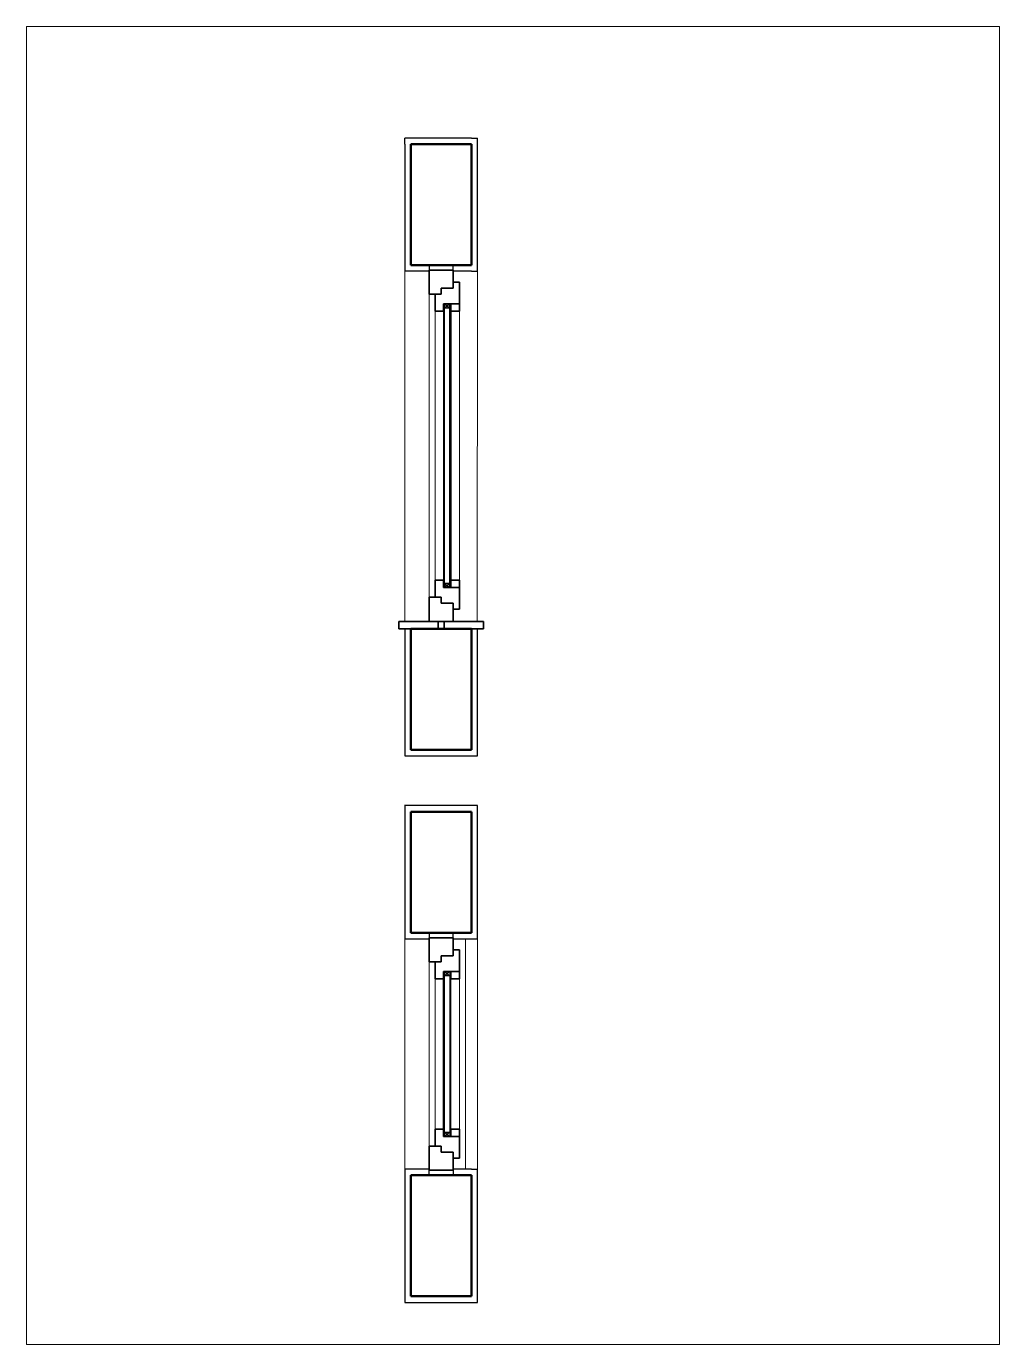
# Paper-space layout 'FERRARA' of a CAD drawing. Header units: inches. Extents: x 3 to 405, y 12 to 556.
import ezdxf

# ---------------------------------------------------------------- set-up
doc = ezdxf.new("R2010")
doc.units = ezdxf.units.IN
doc.header["$MEASUREMENT"] = 0

psp = doc.layouts.new('FERRARA')

# ---------------------------------------------------------------- linework, layer by layer
for p, q in [((161.94, 510.22), (159.44, 510.22)), ((161.94, 457.72), (173.44, 457.72)), ((161.94, 457.72), (174.44, 457.72)), ((173.44, 457.72), (168.44, 457.72)), ((174.44, 457.72), (169.44, 457.72)), ((161.94, 455.22), (159.45, 455.22)), ((186.94, 455.22), (189.42, 455.22)), ((169.44, 445.72), (171.94, 445.72)), ((174.44, 445.72), (171.94, 445.72)), ((175.44, 441.72), (175.84, 441.72)), ((175.84, 441.72), (178.04, 441.72)), ((175.84, 441.72), (178.04, 440.02)), ((178.04, 441.72), (175.84, 440.02)), ((178.04, 441.72), (178.44, 441.72)), ((175.44, 324.72), (175.84, 324.72)), ((175.84, 326.42), (178.04, 324.72)), ((178.04, 326.42), (175.84, 324.72)), ((178.04, 324.72), (178.44, 324.72)), ((174.44, 320.72), (171.94, 320.72)), ((161.94, 307.72), (173.18, 307.72)), ((173.18, 307.72), (175.68, 307.72)), ((189.44, 230.4), (189.45, 234.7)), ((159.44, 182.2), (159.44, 179.74)), ((161.94, 182.2), (174.44, 182.2)), ((174.44, 182.2), (169.44, 182.2)), ((172.94, 182.2), (175.94, 182.2)), ((174.44, 170.2), (171.94, 170.2)), ((175.84, 166.2), (178.04, 166.2)), ((175.84, 166.2), (178.04, 164.5)), ((178.04, 166.2), (175.84, 164.5)), ((171.94, 94.2), (171.94, 101.2)), ((171.94, 101.2), (175.44, 101.2)), ((175.44, 101.2), (175.44, 98.2)), ((175.44, 98.2), (181.94, 98.2)), ((175.73, 98.2), (178.44, 98.2)), ((175.84, 99.9), (178.04, 98.2)), ((178.04, 99.9), (175.84, 98.2)), ((178.44, 101.2), (178.44, 98.2)), ((178.44, 98.2), (181.94, 98.2)), ((181.94, 98.2), (181.94, 101.2)), ((181.94, 98.2), (181.94, 89.2)), ((174.44, 94.2), (171.94, 94.2)), ((181.94, 89.2), (179.44, 89.2)), ((174.44, 82.2), (169.44, 82.2)), ((186.94, 84.7), (189.44, 84.7))]:
    psp.add_line(p, q)
at = {"lineweight": 25}
for p, q in [((159.44, 507.72), (159.44, 510.22)), ((159.44, 507.72), (159.45, 455.22)), ((186.94, 510.22), (161.94, 510.22)), ((186.94, 510.22), (189.44, 510.22)), ((189.42, 455.22), (189.44, 510.22)), ((169.44, 457.72), (169.44, 455.72)), ((179.44, 455.72), (179.44, 457.72)), ((169.44, 455.22), (161.94, 455.22)), ((186.94, 455.22), (179.44, 455.22)), ((175.84, 324.72), (175.84, 441.72)), ((175.84, 440.02), (175.84, 441.72)), ((178.04, 324.72), (178.04, 441.72)), ((178.04, 441.72), (178.04, 440.02)), ((175.44, 438.72), (175.44, 327.72)), ((178.04, 440.02), (175.84, 440.02)), ((178.44, 438.72), (178.44, 324.72)), ((178.04, 326.42), (175.84, 326.42)), ((175.84, 326.42), (175.84, 324.72)), ((175.84, 324.72), (178.04, 324.72)), ((178.04, 324.72), (178.04, 326.42)), ((159.44, 307.72), (159.44, 255.24)), ((189.44, 255.24), (189.44, 307.72)), ((159.44, 255.24), (189.44, 255.22)), ((189.45, 234.7), (159.33, 234.7)), ((159.44, 234.7), (159.44, 182.2)), ((189.44, 179.74), (189.44, 232.2)), ((159.44, 179.74), (169.44, 179.71)), ((169.44, 182.2), (169.44, 180.2)), ((179.44, 180.2), (179.44, 182.2)), ((179.44, 179.73), (189.44, 179.74)), ((175.84, 98.2), (175.84, 166.2)), ((175.84, 164.5), (175.84, 166.2)), ((178.04, 164.5), (175.84, 164.5)), ((178.04, 166.2), (178.04, 98.2)), ((178.04, 166.2), (178.04, 164.5)), ((178.44, 101.2), (178.44, 166.2)), ((175.44, 101.2), (175.44, 163.2)), ((175.84, 98.2), (175.84, 99.9)), ((175.84, 99.9), (178.04, 99.9)), ((178.04, 98.2), (175.84, 98.2)), ((178.04, 99.9), (178.04, 98.2)), ((159.44, 84.7), (159.44, 29.7)), ((169.44, 84.7), (159.44, 84.7)), ((169.44, 82.2), (169.44, 84.2)), ((169.44, 84.2), (173.19, 84.2)), ((173.19, 84.2), (175.69, 84.2)), ((175.69, 84.2), (179.44, 84.2)), ((186.94, 84.7), (179.44, 84.7)), ((179.44, 84.2), (179.44, 82.2)), ((189.44, 29.7), (189.44, 84.7)), ((159.44, 29.7), (189.44, 29.7))]:
    psp.add_line(p, q, dxfattribs=at)
at = {"lineweight": 50}
for p, q in [((186.94, 507.72), (161.94, 507.72)), ((161.94, 507.72), (161.94, 457.72)), ((186.94, 457.72), (186.94, 507.72)), ((186.94, 457.72), (161.94, 457.72)), ((161.94, 307.72), (186.94, 307.72)), ((161.94, 307.72), (161.94, 257.72)), ((186.94, 257.72), (186.94, 307.72)), ((161.94, 257.72), (186.94, 257.72)), ((186.94, 232.2), (161.94, 232.2)), ((161.94, 232.2), (161.94, 182.2)), ((186.94, 182.2), (186.94, 232.2)), ((161.94, 182.2), (186.94, 182.2)), ((186.94, 82.2), (161.94, 82.2)), ((161.94, 82.2), (161.94, 32.2)), ((186.94, 32.2), (186.94, 82.2)), ((161.94, 32.2), (186.94, 32.2))]:
    psp.add_line(p, q, dxfattribs=at)
at = {"lineweight": 13}
for p, q in [((159.45, 455.22), (159.46, 310.72)), ((169.44, 455.72), (169.44, 310.72)), ((179.44, 448.22), (179.44, 455.72)), ((189.42, 455.22), (189.35, 310.72)), ((171.94, 438.72), (171.94, 327.72)), ((181.94, 438.72), (181.94, 327.72)), ((179.44, 310.72), (179.44, 318.22)), ((159.44, 84.7), (159.44, 179.74)), ((184.44, 84.7), (184.44, 179.73)), ((189.44, 84.7), (189.44, 179.74)), ((169.44, 170.2), (169.44, 94.2)), ((171.97, 163.2), (171.97, 101.2)), ((181.94, 163.2), (181.94, 101.2))]:
    psp.add_line(p, q, dxfattribs=at)
at = {"lineweight": 35}
for p, q in [((169.44, 455.72), (179.44, 455.72)), ((169.44, 455.72), (169.44, 445.72)), ((179.44, 448.22), (179.44, 455.72)), ((174.44, 445.72), (174.44, 448.22)), ((174.44, 448.22), (179.44, 448.22)), ((181.94, 450.72), (179.44, 450.72)), ((181.94, 441.72), (181.94, 450.72)), ((169.44, 445.72), (174.44, 445.72)), ((171.94, 445.72), (171.94, 438.72)), ((175.44, 438.72), (175.44, 441.72)), ((175.44, 441.72), (181.94, 441.72)), ((178.44, 438.72), (178.44, 441.72)), ((181.94, 441.72), (181.94, 438.72)), ((171.94, 438.72), (175.44, 438.72)), ((181.94, 438.72), (178.44, 438.72)), ((171.94, 320.72), (171.94, 327.72)), ((171.94, 327.72), (175.44, 327.72)), ((175.44, 327.72), (175.44, 324.72)), ((181.94, 327.72), (178.44, 327.72)), ((178.44, 327.72), (178.44, 324.72)), ((181.94, 324.72), (181.94, 327.72)), ((175.44, 324.72), (181.94, 324.72)), ((181.94, 324.72), (181.94, 315.72)), ((169.44, 310.72), (169.44, 320.72)), ((169.44, 320.72), (174.44, 320.72)), ((174.44, 320.72), (174.44, 318.22)), ((174.44, 318.22), (179.44, 318.22)), ((179.44, 318.22), (179.44, 310.72)), ((181.94, 315.72), (179.44, 315.72)), ((161.94, 310.72), (156.94, 310.72)), ((156.94, 310.72), (156.94, 307.72)), ((173.18, 310.72), (161.94, 310.72)), ((169.44, 310.72), (179.44, 310.72)), ((173.18, 307.72), (173.18, 310.72)), ((175.68, 307.72), (175.68, 310.72)), ((175.68, 310.72), (186.94, 310.72)), ((186.94, 310.72), (191.94, 310.72)), ((191.94, 310.72), (191.94, 307.72)), ((156.94, 307.72), (161.94, 307.72)), ((191.94, 307.72), (186.94, 307.72)), ((169.44, 180.2), (179.44, 180.2)), ((169.44, 180.2), (169.44, 170.2)), ((179.44, 172.7), (179.44, 180.2)), ((181.94, 175.2), (179.44, 175.2)), ((181.94, 166.2), (181.94, 175.2)), ((169.44, 170.2), (174.44, 170.2)), ((171.94, 170.2), (171.94, 163.2)), ((174.44, 170.2), (174.44, 172.7)), ((174.44, 172.7), (179.44, 172.7)), ((175.44, 163.2), (175.44, 166.2)), ((175.44, 166.2), (181.94, 166.2)), ((178.44, 163.2), (178.44, 166.2)), ((181.94, 166.2), (181.94, 163.2)), ((171.94, 163.2), (175.44, 163.2)), ((181.94, 163.2), (178.44, 163.2)), ((171.94, 94.2), (171.94, 101.2)), ((171.94, 101.2), (175.44, 101.2)), ((175.44, 101.2), (175.44, 98.2)), ((175.44, 98.2), (181.94, 98.2)), ((181.94, 101.2), (178.44, 101.2)), ((178.44, 101.2), (178.44, 98.2)), ((181.94, 98.2), (181.94, 101.2)), ((181.94, 98.2), (181.94, 89.2)), ((169.44, 84.2), (169.44, 94.2)), ((169.44, 94.2), (174.44, 94.2)), ((174.44, 94.2), (174.44, 91.7)), ((174.44, 91.7), (179.44, 91.7)), ((179.44, 91.7), (179.44, 84.2)), ((181.94, 89.2), (179.44, 89.2)), ((179.44, 84.2), (169.44, 84.2))]:
    psp.add_line(p, q, dxfattribs=at)

# ---------------------------------------------------------------- viewports
at = {"layer": '0'}
psp.add_viewport(center=(204.09, 284.27), size=(401.75, 544.046), view_center_point=(87.15, 138.92), view_height=544.046, dxfattribs=at)

doc.saveas('drawing.dxf')
